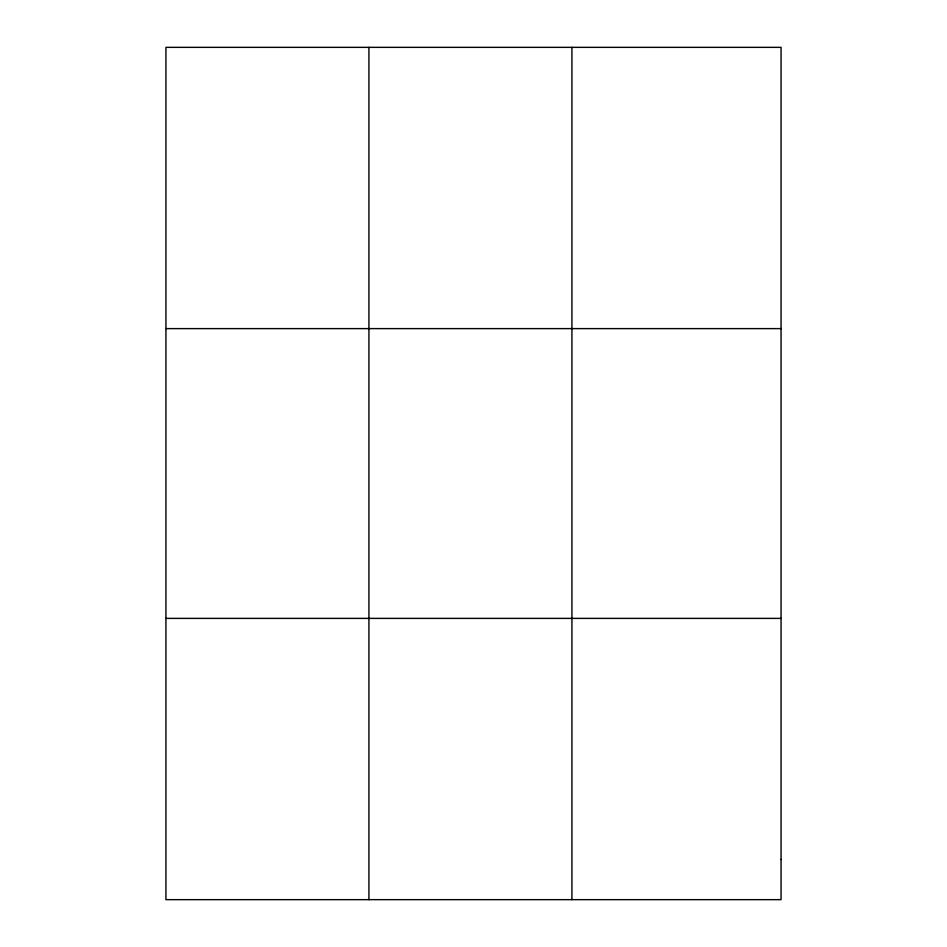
<?xml version="1.0" encoding="UTF-8"?>
<svg xmlns="http://www.w3.org/2000/svg" width="947" height="947" viewBox="0 0 947 947"><rect width="100%" height="100%" fill="white"/><g stroke="black" fill="none" stroke-linecap="round" stroke-linejoin="round"><path stroke-width="1.42" d="M368.928 899.65L368.928 47.35M571.917 899.65L571.917 47.35M165.938 328.609L781.062 328.609M165.938 618.391L781.062 618.391M781.062 859.474L781.062 899.65L165.938 899.65L165.938 47.35L781.062 47.35L781.062 859.474"/></g></svg>
